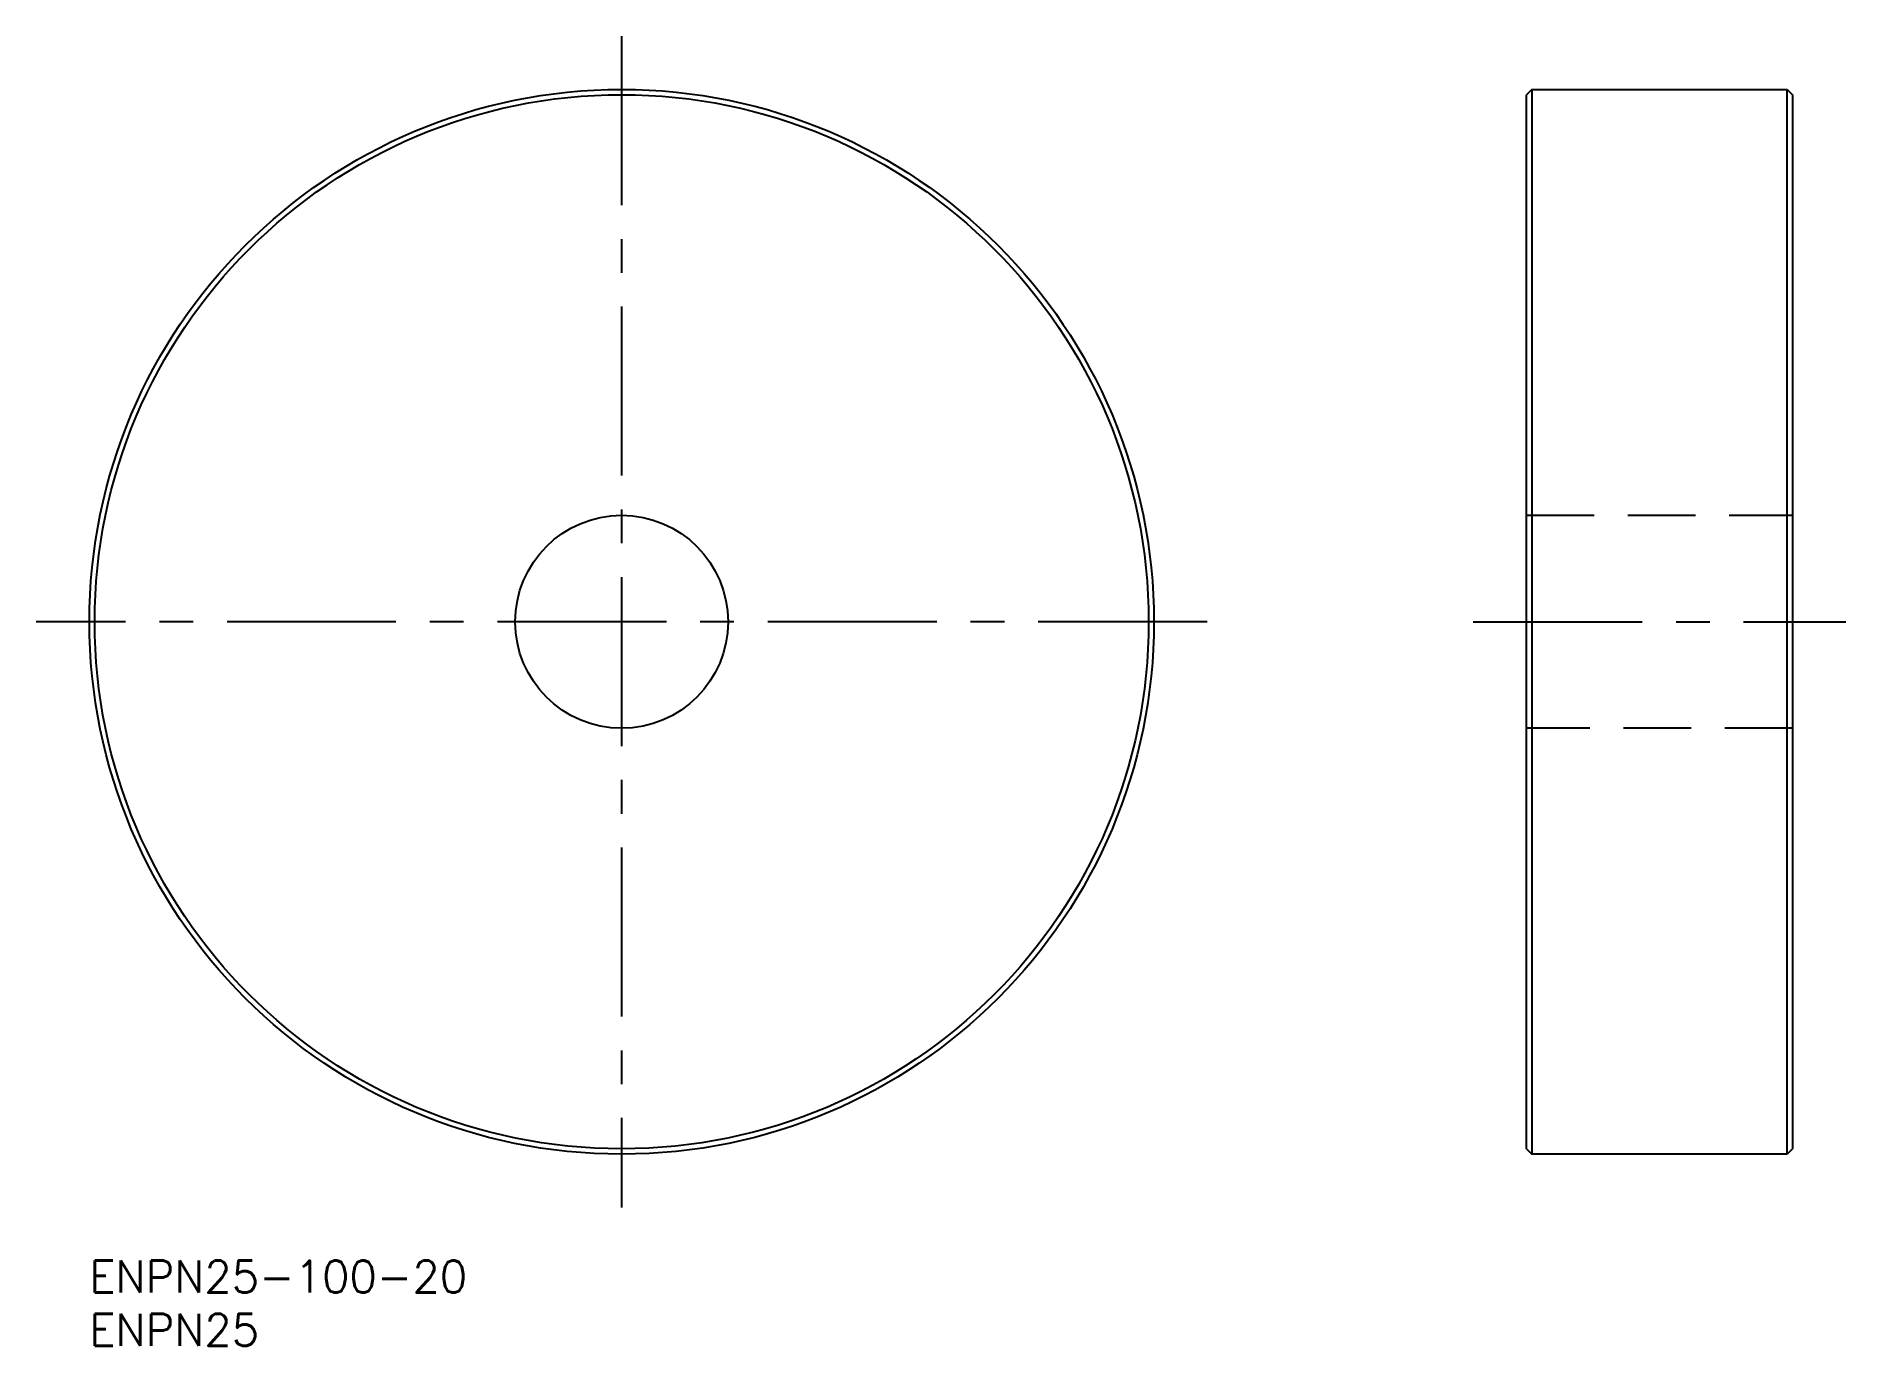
# Model space of a CAD drawing. Extents: x -5 to 165, y -8 to 115.
import ezdxf

# ---------------------------------------------------------------- set-up
doc = ezdxf.new("R2010")
doc.units = 0
doc.header["$LTSCALE"] = 0.5
doc.linetypes.add('CENTER', pattern=[50.8, 31.75, -6.35, 6.35, -6.35])
doc.linetypes.add('DASHED', pattern=[19.05, 12.7, -6.35])
for name, color, linetype in [('MSM_CENTER', 1, 'CENTER'), ('MSM_CONTINUOUS', 7, 'CONTINUOUS'), ('MSM_DASHED', 4, 'DASHED'), ('MSM_PART_NUMBER', 7, 'CONTINUOUS')]:
    doc.layers.add(name, color=color, linetype=linetype)
doc.styles.get("Standard").update_dxf_attribs({"font": 'txt.shx', "height": 3, "bigfont": 'bigfont.shx'})

# ---------------------------------------------------------------- blocks, each defined once
blk = doc.blocks.new('*U9')
at = {"layer": 'MSM_PART_NUMBER'}
blk.add_text('ENPN25-100-20', height=3, dxfattribs=at).set_placement((0, -3))
blk = doc.blocks.new('*U10')
at = {"layer": 'MSM_PART_NUMBER'}
blk.add_text('ENPN25', height=3, dxfattribs=at).set_placement((0, -8))

msp = doc.modelspace()

# ---------------------------------------------------------------- linework, layer by layer
at = {"layer": 'MSM_CENTER'}
for p, q in [((50, 115), (50, 5)), ((105, 60), (-5, 60)), ((130, 60), (165, 60))]:
    msp.add_line(p, q, dxfattribs=at)
at = {"layer": 'MSM_CONTINUOUS'}
for p, q in [((135.5, 110), (135, 109.5)), ((135, 10.5), (135, 109.5)), ((135.5, 110), (159.5, 110)), ((135.5, 110), (135.5, 10)), ((159.5, 110), (160, 109.5)), ((159.5, 10), (159.5, 110)), ((160, 109.5), (160, 10.5)), ((135, 10.5), (135.5, 10)), ((160, 10.5), (159.5, 10)), ((159.5, 10), (135.5, 10))]:
    msp.add_line(p, q, dxfattribs=at)
for radius in [50, 49.5, 10]:
    msp.add_circle((50, 60), radius, dxfattribs=at)
at = {"layer": 'MSM_DASHED'}
for p, q in [((135, 70), (160, 70)), ((160, 50), (135, 50))]:
    msp.add_line(p, q, dxfattribs=at)

# ---------------------------------------------------------------- block references
at = {"layer": 'MSM_CONTINUOUS'}
for name in ['*U9', '*U10']:
    msp.add_blockref(name, (0, 0), dxfattribs=at)

doc.saveas('drawing.dxf')
